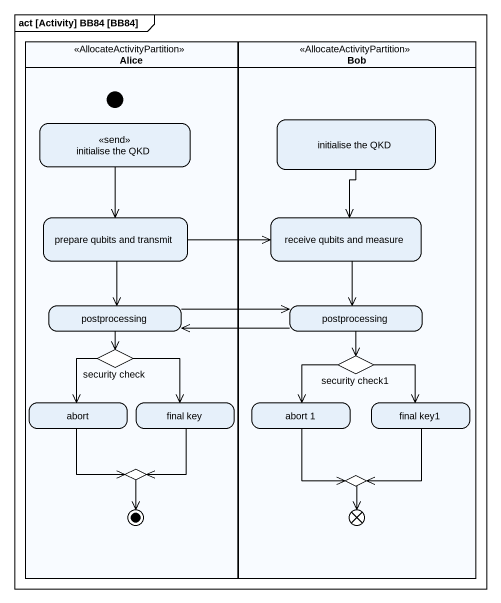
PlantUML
@startuml
mainframe act [Activity] BB84 [BB84]
hide empty description
state Alice <<AllocateActivityPartition>> {
  state initial1 <<start>>
  state "initialise the QKD" as initialise_the_QKD <<send>>
  state "prepare qubits and transmit" as prepare_qubits_and_transmit
  state postprocessing
  state "security check" as security_check <<choice>>
  state abort
  state "final key" as final_key
  state choice1 <<choice>>
  choice1 --> [*]
}
state Bob <<AllocateActivityPartition>> {
  state "initialise the QKD" as initialise_the_QKD_2
  state "receive qubits and measure" as receive_qubits_and_measure
  state "postprocessing" as postprocessing_2
  state "security check1" as security_check1 <<choice>>
  state "abort 1" as abort_1
  state "final key1" as final_key1
  state choice2 <<choice>>
  state flowfinal1 <<end>>
}
initialise_the_QKD --> prepare_qubits_and_transmit
initialise_the_QKD_2 --> receive_qubits_and_measure
prepare_qubits_and_transmit -right-> receive_qubits_and_measure
prepare_qubits_and_transmit --> postprocessing
receive_qubits_and_measure --> postprocessing_2
postprocessing -right-> postprocessing_2
postprocessing --> security_check
postprocessing_2 -left-> postprocessing
postprocessing_2 --> security_check1
security_check --> abort
security_check --> final_key
security_check1 --> abort_1
security_check1 --> final_key1
abort --> choice1
final_key --> choice1
abort_1 --> choice2
final_key1 --> choice2
choice2 --> flowfinal1
@enduml
